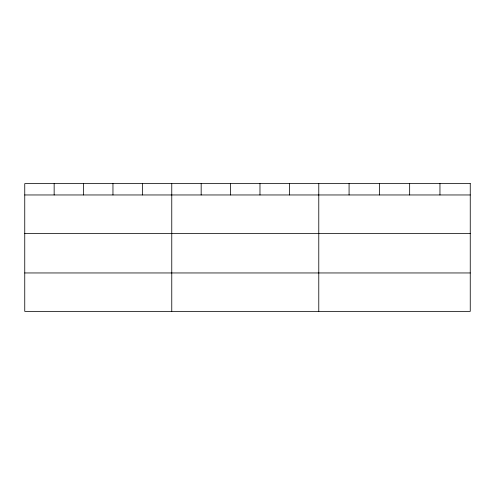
<?xml version="1.0" encoding="UTF-8"?>
<svg xmlns="http://www.w3.org/2000/svg" width="495" height="495" viewBox="0 0 495 495"><rect width="100%" height="100%" fill="white"/><g stroke="black" fill="none" stroke-linecap="round" stroke-linejoin="round"><path stroke-width="0.74" d="M24.75 194.962L470.25 194.962M24.75 233.374L470.25 233.374M24.75 272.955L470.25 272.955M439.956 183.633L439.956 194.962M409.662 183.633L409.662 194.962M379.368 183.633L379.368 194.962M349.074 183.633L349.074 194.962M318.78 183.633L318.78 311.367M289.377 183.633L289.377 194.962M259.974 183.633L259.974 194.962M230.571 183.633L230.571 194.962M201.168 183.633L201.168 194.962M171.765 183.633L171.765 311.367M142.362 183.633L142.362 194.962M112.959 183.633L112.959 194.962M83.556 183.633L83.556 194.962M54.153 183.633L54.153 194.962M470.25 183.633L24.75 183.633L24.75 311.367L470.25 311.367L470.25 183.633"/></g></svg>
